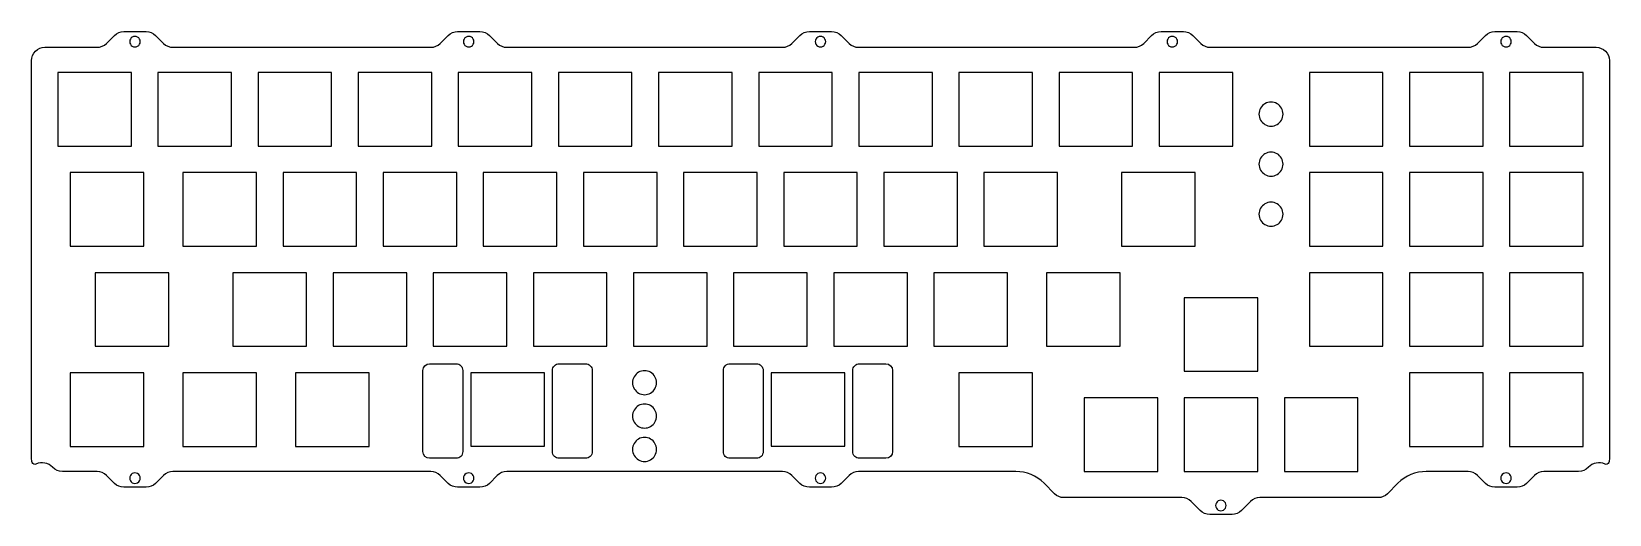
# Model space of a CAD drawing. Extents: x 0 to 300, y 0 to 92.
import ezdxf

# ---------------------------------------------------------------- set-up
doc = ezdxf.new("R2010")
doc.units = 0
doc.layers.get('0').update_dxf_attribs({"linetype": 'CONTINUOUS'})

msp = doc.modelspace()

# ---------------------------------------------------------------- linework, layer by layer
at = {"color": 7}
for points in [[(20.802838, 90.089278)], [(84.302841, 90.089278)], [(151.215974, 90.089278)], [(218.160113, 90.089278)], [(281.660113, 90.089278)], [(5.1181, 70.2349), (19.118077, 70.2349), (19.118077, 84.234888), (5.1181, 84.234888)], [(38.168077, 84.234888), (24.1681, 84.234888), (24.1681, 70.2349), (38.168077, 70.2349)], [(57.218077, 84.234888), (43.2181, 84.234888), (43.2181, 70.2349), (57.218077, 70.2349)], [(76.268077, 84.234888), (62.268089, 84.234888), (62.268089, 70.2349), (76.268077, 70.2349)], [(81.318089, 84.234888), (81.318089, 70.2349), (95.318077, 70.2349), (95.318077, 84.234888)], [(114.367371, 84.234888), (100.367386, 84.234888), (100.367386, 70.2349), (114.367371, 70.2349)], [(133.418429, 84.234888), (119.417386, 84.234888), (119.417386, 70.2349), (133.418429, 70.2349)], [(138.468089, 70.2349), (152.468077, 70.2349), (152.468077, 84.234888), (138.468089, 84.234888)], [(157.518444, 84.234888), (157.518444, 70.2349), (171.518429, 70.2349), (171.518429, 84.234888)], [(176.568444, 84.234888), (176.568444, 70.2349), (190.568429, 70.2349), (190.568429, 84.234888)], [(195.618444, 84.234888), (195.618444, 70.2349), (209.618429, 70.2349), (209.618429, 84.234888)], [(214.668444, 84.234888), (214.668444, 70.2349), (228.668429, 70.2349), (228.668429, 84.234888)], [(257.242371, 70.2349), (257.242371, 84.234888), (243.243444, 84.234888), (243.243444, 70.2349)], [(262.293444, 84.234888), (262.293444, 70.2349), (276.293429, 70.2349), (276.293429, 84.234888)], [(295.343429, 84.234888), (281.343444, 84.234888), (281.343444, 70.2349), (295.343429, 70.2349)], [(238.227415, 76.308537)], [(238.227415, 66.783537)], [(7.49935, 65.184888), (7.49935, 51.184897), (21.499327, 51.184897), (21.499327, 65.184888)], [(28.93023, 51.184897), (42.930233, 51.184897), (42.930233, 65.184888), (28.93023, 65.184888)], [(61.980223, 65.184888), (47.98023, 65.184888), (47.98023, 51.184897), (61.980223, 51.184897)], [(67.030238, 65.184888), (67.030238, 51.184897), (81.030223, 51.184897), (81.030223, 65.184888)], [(86.080238, 65.184888), (86.080238, 51.184897), (100.080223, 51.184897), (100.080223, 65.184888)], [(105.130238, 51.184897), (119.130223, 51.184897), (119.130223, 65.184888), (105.130238, 65.184888)], [(138.180223, 65.184888), (124.180238, 65.184888), (124.180238, 51.184897), (138.180223, 51.184897)], [(143.230238, 65.184888), (143.230238, 51.184897), (157.230577, 51.184897), (157.230577, 65.184888)], [(162.280238, 65.184888), (162.280238, 51.184897), (176.280577, 51.184897), (176.280577, 65.184888)], [(181.330238, 65.184888), (181.330238, 51.184897), (195.330577, 51.184897), (195.330577, 65.184888)], [(221.524327, 65.184888), (207.524339, 65.184888), (207.524339, 51.184897), (221.524327, 51.184897)], [(243.243444, 51.184897), (257.242371, 51.184897), (257.242371, 65.184888), (243.243444, 65.184888)], [(262.293444, 65.184888), (262.293444, 51.184897), (276.293429, 51.184897), (276.293429, 65.184888)], [(281.343444, 65.184888), (281.343444, 51.184897), (295.343429, 51.184897), (295.343429, 65.184888)], [(238.227415, 57.258537)], [(26.261483, 32.134897), (26.261483, 46.135245), (12.26148, 46.135245), (12.26148, 32.134897)], [(38.45523, 32.134897), (52.455233, 32.134897), (52.455233, 46.135245), (38.45523, 46.135245)], [(71.505223, 32.134897), (71.505223, 46.135245), (57.505238, 46.135245), (57.505238, 32.134897)], [(90.555223, 46.135245), (76.555238, 46.135245), (76.555238, 32.134897), (90.555223, 32.134897)], [(109.605223, 32.134897), (109.605223, 46.135245), (95.605238, 46.135245), (95.605238, 32.134897)], [(128.655223, 46.135245), (114.655238, 46.135245), (114.655238, 32.134897), (128.655223, 32.134897)], [(147.705223, 46.135245), (133.705238, 46.135245), (133.705238, 32.134897), (147.705223, 32.134897)], [(166.755577, 46.135245), (152.755238, 46.135245), (152.755238, 32.134897), (166.755577, 32.134897)], [(171.805238, 32.134897), (185.805577, 32.134897), (185.805577, 46.135245), (171.805238, 46.135245)], [(193.236136, 46.135245), (193.236136, 32.134897), (207.236473, 32.134897), (207.236473, 46.135245)], [(243.243444, 46.135245), (243.243444, 32.134897), (257.242371, 32.134897), (257.242371, 46.135245)], [(276.293429, 32.134897), (276.293429, 46.135245), (262.293444, 46.135245), (262.293444, 32.134897)], [(281.343444, 46.135245), (281.343444, 32.134897), (295.343429, 32.134897), (295.343429, 46.135245)], [(233.430577, 41.372031), (219.430238, 41.372031), (219.430238, 27.372053), (233.430577, 27.372053)], [(21.499327, 27.085245), (7.49935, 27.085245), (7.49935, 13.084897), (21.499327, 13.084897)], [(42.930233, 27.085245), (28.93023, 27.085245), (28.93023, 13.084897), (42.930233, 13.084897)], [(64.361473, 27.085245), (50.36148, 27.085245), (50.36148, 13.084897), (64.361473, 13.084897)], [(83.70085, 27.096252), (83.70085, 13.096248), (97.700835, 13.096248), (97.700835, 22.396193), (97.700835, 27.096252)], [(154.846025, 13.096248), (154.846025, 27.096252), (140.846037, 27.096252), (140.846037, 22.396193), (140.846037, 13.096248)], [(190.568429, 13.084897), (190.568429, 27.085245), (176.568444, 27.085245), (176.568444, 13.084897)], [(276.293429, 13.084897), (276.293429, 27.085245), (262.293444, 27.085245), (262.293444, 13.084897)], [(281.343444, 27.085245), (281.343444, 13.084897), (295.343429, 13.084897), (295.343429, 27.085245)], [(119.043236, 25.201094)], [(200.380238, 22.322031), (200.380238, 8.322053), (214.380577, 8.322053), (214.380577, 22.322031)], [(233.430577, 8.322053), (233.430577, 22.322031), (219.430238, 22.322031), (219.430238, 8.322053)], [(252.480577, 8.322053), (252.480577, 22.322031), (238.480238, 22.322031), (238.480238, 8.322053)], [(119.043236, 18.851094)], [(119.043236, 12.501094)], [(0.275643, 10.001179)], [(20.802838, 7.033268)], [(84.302841, 7.033268)], [(151.215974, 7.033268)], [(281.660113, 7.033268)], [(227.413307, 1.827511)]]:
    msp.add_lwpolyline(points, close=True, dxfattribs=at)
for points in [[(23.736221, 91.268047), (25.244584, 89.759695)], [(77.889978, 89.759695), (79.398334, 91.268047)], [(148.10858, 92.011997), (152.354375, 92.011997)], [(154.150425, 91.268047), (155.65878, 89.759695)], [(27.040628, 89.015745), (76.093929, 89.015745)], [(90.551378, 89.015745), (143.008122, 89.015745)], [(157.45483, 89.015745), (209.922295, 89.015745)], [(224.369003, 89.015745), (273.422295, 89.015745)], [(287.869003, 89.015745), (297.790649, 89.015745)], [(0.132292, 10.842342), (0.132292, 86.475671)], [(74.600737, 12.079137), (74.600737, 27.530803)], [(75.870737, 28.800803), (80.905932, 28.800803)], [(82.175932, 27.530803), (82.175932, 12.079137)], [(99.226037, 12.079137), (99.226037, 27.530803)], [(100.496037, 28.800803), (105.53088, 28.800803)], [(106.80088, 27.530803), (106.80088, 12.079137)], [(131.745993, 12.079137), (131.745993, 27.530803)], [(133.015995, 28.800803), (138.050839, 28.800803)], [(157.640941, 28.800803), (162.676139, 28.800803)], [(163.946139, 27.530803), (163.946139, 12.079137)], [(80.905932, 10.809137), (75.870737, 10.809137)], [(105.53088, 10.809137), (100.496037, 10.809137)], [(138.050839, 10.809137), (133.015995, 10.809137)], [(162.676139, 10.809137), (157.640941, 10.809137)], [(12.593929, 8.302421), (5.991119, 8.302421)], [(15.898336, 6.050129), (14.389973, 7.558492)], [(25.244584, 7.558492), (23.736221, 6.050129)], [(88.744584, 7.558492), (87.236231, 6.050129)], [(143.008122, 8.302421), (90.540636, 8.302421)], [(146.312528, 6.050129), (144.804172, 7.558492)], [(155.65878, 7.558492), (154.150425, 6.050129)], [(187.371612, 8.302421), (157.45483, 8.302421)], [(194.750436, 4.079909), (192.759764, 6.070581)], [(260.101051, 6.070581), (258.110379, 4.079909)], [(273.422295, 8.302421), (265.489203, 8.302421)], [(276.7267, 6.050129), (275.218345, 7.558492)], [(286.07295, 7.558492), (284.564598, 6.050129)], [(294.471804, 8.302421), (287.869003, 8.302421)], [(21.940176, 5.306174), (17.694381, 5.306174)], [(85.440179, 5.306174), (81.194383, 5.306174)], [(152.354375, 5.306174), (148.10858, 5.306174)], [(218.976345, 3.335954), (196.546486, 3.335954)], [(256.314326, 3.335954), (233.837739, 3.335954)], [(282.768545, 5.306174), (278.52275, 5.306174)], [(222.488093, 0.876334), (220.772397, 2.592025)], [(232.041687, 2.592025), (230.325991, 0.876334)]]:
    msp.add_lwpolyline(points, dxfattribs=at)
for points in [[(14.3891, 89.758827), (14.3891, 89.758827), (15.898336, 91.268047), (15.898336, 91.268047)], [(15.898336, 91.268047), (16.374677, 91.744389), (17.020733, 92.011995), (17.694381, 92.011997)], [(17.694381, 92.011997), (17.694381, 92.011997), (21.940176, 92.011997), (21.940176, 92.011997)], [(19.301695, 90.958624), (18.99171, 90.779104), (18.801425, 90.44749), (18.802853, 90.089278)], [(18.802853, 90.089278), (18.801425, 89.731066), (18.99171, 89.399452), (19.301695, 89.219933)], [(20.303995, 90.958624), (19.99401, 91.138143), (19.61168, 91.138143), (19.301695, 90.958624)], [(20.802838, 90.089278), (20.804265, 90.44749), (20.613981, 90.779104), (20.303995, 90.958624)], [(20.303995, 89.219933), (20.613981, 89.399452), (20.804265, 89.731066), (20.802838, 90.089278)], [(21.940176, 92.011997), (22.613824, 92.011995), (23.25988, 91.744389), (23.736221, 91.268047)], [(79.398334, 91.268047), (79.874675, 91.74439), (80.520734, 92.011997), (81.194383, 92.011997)], [(81.194383, 92.011997), (81.194383, 92.011997), (85.440179, 92.011997), (85.440179, 92.011997)], [(82.80284, 90.955304), (82.493439, 90.776671), (82.302839, 90.446544), (82.302839, 90.089278)], [(82.302839, 90.089278), (82.302839, 89.732012), (82.493439, 89.401885), (82.80284, 89.223252)], [(83.80284, 90.955304), (83.493439, 91.133937), (83.112241, 91.133937), (82.80284, 90.955304)], [(84.302841, 90.089278), (84.302841, 90.446544), (84.112242, 90.776671), (83.80284, 90.955304)], [(83.80284, 89.223252), (84.112242, 89.401885), (84.302841, 89.732012), (84.302841, 90.089278)], [(85.440179, 92.011997), (86.113829, 92.011997), (86.759889, 91.744391), (87.236231, 91.268047)], [(87.236231, 91.268047), (87.236231, 91.268047), (88.760692, 89.754345), (88.760692, 89.754345)], [(144.804172, 89.759695), (144.804172, 89.759695), (146.312528, 91.268047), (146.312528, 91.268047)], [(146.312528, 91.268047), (146.78887, 91.744391), (147.43493, 92.011997), (148.10858, 92.011997)], [(149.715973, 90.955304), (149.406571, 90.776671), (149.215972, 90.446544), (149.215972, 90.089278)], [(149.215972, 90.089278), (149.215972, 89.732012), (149.406571, 89.401885), (149.715973, 89.223252)], [(150.715973, 90.955304), (150.406572, 91.133937), (150.025374, 91.133937), (149.715973, 90.955304)], [(151.215974, 90.089278), (151.215974, 90.446544), (151.025375, 90.776671), (150.715973, 90.955304)], [(150.715973, 89.223252), (151.025375, 89.401885), (151.215974, 89.732012), (151.215974, 90.089278)], [(152.354375, 92.011997), (153.028025, 92.011997), (153.674083, 91.74439), (154.150425, 91.268047)], [(211.718345, 89.759695), (211.718345, 89.759695), (213.2267, 91.268047), (213.2267, 91.268047)], [(213.2267, 91.268047), (213.703042, 91.74439), (214.349101, 92.011997), (215.02275, 92.011997)], [(215.02275, 92.011997), (215.02275, 92.011997), (219.268545, 92.011997), (219.268545, 92.011997)], [(216.660112, 90.955304), (216.350711, 90.776671), (216.160112, 90.446544), (216.160112, 90.089278)], [(216.160112, 90.089278), (216.160112, 89.732012), (216.350711, 89.401885), (216.660112, 89.223252)], [(217.660113, 90.955304), (217.350712, 91.133937), (216.969513, 91.133937), (216.660112, 90.955304)], [(218.160113, 90.089278), (218.160113, 90.446544), (217.969514, 90.776671), (217.660113, 90.955304)], [(217.660113, 89.223252), (217.969514, 89.401885), (218.160113, 89.732012), (218.160113, 90.089278)], [(219.268545, 92.011997), (219.942196, 92.011997), (220.588255, 91.744391), (221.064598, 91.268047)], [(221.064598, 91.268047), (221.064598, 91.268047), (222.57295, 89.759695), (222.57295, 89.759695)], [(275.218345, 89.759695), (275.218345, 89.759695), (276.7267, 91.268047), (276.7267, 91.268047)], [(276.7267, 91.268047), (277.203042, 91.74439), (277.849101, 92.011997), (278.52275, 92.011997)], [(278.52275, 92.011997), (278.52275, 92.011997), (282.768545, 92.011997), (282.768545, 92.011997)], [(280.160112, 90.955304), (279.850711, 90.776671), (279.660112, 90.446544), (279.660112, 90.089278)], [(279.660112, 90.089278), (279.660112, 89.732012), (279.850711, 89.401885), (280.160112, 89.223252)], [(281.160113, 90.955304), (280.850712, 91.133937), (280.469513, 91.133937), (280.160112, 90.955304)], [(281.660113, 90.089278), (281.660113, 90.446544), (281.469514, 90.776671), (281.160113, 90.955304)], [(281.160113, 89.223252), (281.469514, 89.401885), (281.660113, 89.732012), (281.660113, 90.089278)], [(282.768545, 92.011997), (283.442196, 92.011997), (284.088255, 91.744391), (284.564598, 91.268047)], [(284.564598, 91.268047), (284.564598, 91.268047), (286.07295, 89.759695), (286.07295, 89.759695)], [(0.132292, 86.475671), (0.132292, 87.14932), (0.399898, 87.795379), (0.87624, 88.271722)], [(0.87624, 88.271722), (1.352583, 88.748064), (1.998642, 89.015671), (2.672292, 89.015671)], [(2.672292, 89.015671), (2.672292, 89.015671), (12.592182, 89.014877), (12.592182, 89.014877)], [(12.592182, 89.014877), (13.266133, 89.014647), (13.912546, 89.282272), (14.3891, 89.758827)], [(19.301695, 89.219933), (19.61168, 89.040413), (19.99401, 89.040413), (20.303995, 89.219933)], [(25.244584, 89.759695), (25.720924, 89.283353), (26.366981, 89.015747), (27.040628, 89.015745)], [(76.093929, 89.015745), (76.767578, 89.015745), (77.413637, 89.283352), (77.889978, 89.759695)], [(82.80284, 89.223252), (83.112241, 89.044619), (83.493439, 89.044619), (83.80284, 89.223252)], [(88.760692, 89.754345), (89.236591, 89.281276), (89.880353, 89.015745), (90.551378, 89.015745)], [(143.008122, 89.015745), (143.681772, 89.015745), (144.32783, 89.283352), (144.804172, 89.759695)], [(149.715973, 89.223252), (150.025374, 89.044619), (150.406572, 89.044619), (150.715973, 89.223252)], [(155.65878, 89.759695), (156.135122, 89.283352), (156.781181, 89.015745), (157.45483, 89.015745)], [(209.922295, 89.015745), (210.595945, 89.015745), (211.242003, 89.283352), (211.718345, 89.759695)], [(216.660112, 89.223252), (216.969513, 89.044619), (217.350712, 89.044619), (217.660113, 89.223252)], [(222.57295, 89.759695), (223.049293, 89.283352), (223.695352, 89.015745), (224.369003, 89.015745)], [(273.422295, 89.015745), (274.095945, 89.015745), (274.742003, 89.283352), (275.218345, 89.759695)], [(280.160112, 89.223252), (280.469513, 89.044619), (280.850712, 89.044619), (281.160113, 89.223252)], [(286.07295, 89.759695), (286.549293, 89.283352), (287.195352, 89.015745), (287.869003, 89.015745)], [(297.790649, 89.015745), (299.193452, 89.015745), (300.330649, 87.878548), (300.330649, 86.475745)], [(300.330649, 86.475745), (300.330649, 86.475745), (300.330649, 10.842421), (300.330649, 10.842421)], [(234.798415, 78.288272), (234.091124, 77.879917), (233.655415, 77.125247), (233.655415, 76.308537)], [(237.084415, 78.288272), (236.377124, 78.696626), (235.505706, 78.696626), (234.798415, 78.288272)], [(238.227415, 76.308537), (238.227415, 77.125247), (237.791706, 77.879917), (237.084415, 78.288272)], [(233.655415, 76.308537), (233.655415, 75.491828), (234.091124, 74.737158), (234.798415, 74.328803)], [(237.084415, 74.328803), (237.791706, 74.737158), (238.227415, 75.491828), (238.227415, 76.308537)], [(234.798415, 74.328803), (235.505706, 73.920449), (236.377124, 73.920449), (237.084415, 74.328803)], [(237.084415, 68.763272), (236.377124, 69.171626), (235.505706, 69.171626), (234.798415, 68.763272)], [(234.798415, 68.763272), (234.091124, 68.354917), (233.655415, 67.600247), (233.655415, 66.783537)], [(233.655415, 66.783537), (233.655415, 65.966828), (234.091124, 65.212158), (234.798415, 64.803803)], [(238.227415, 66.783537), (238.227415, 67.600247), (237.791706, 68.354917), (237.084415, 68.763272)], [(237.084415, 64.803803), (237.791706, 65.212158), (238.227415, 65.966828), (238.227415, 66.783537)], [(234.798415, 64.803803), (235.505706, 64.395449), (236.377124, 64.395449), (237.084415, 64.803803)], [(234.798415, 59.238272), (234.091124, 58.829917), (233.655415, 58.075247), (233.655415, 57.258537)], [(233.655415, 57.258537), (233.655415, 56.441828), (234.091124, 55.687158), (234.798415, 55.278803)], [(237.084415, 59.238272), (236.377124, 59.646626), (235.505706, 59.646626), (234.798415, 59.238272)], [(238.227415, 57.258537), (238.227415, 58.075247), (237.791706, 58.829917), (237.084415, 59.238272)], [(237.084415, 55.278803), (237.791706, 55.687158), (238.227415, 56.441828), (238.227415, 57.258537)], [(234.798415, 55.278803), (235.505706, 54.870449), (236.377124, 54.870449), (237.084415, 55.278803)], [(74.600737, 27.530803), (74.600737, 28.232205), (75.169335, 28.800803), (75.870737, 28.800803)], [(80.905932, 28.800803), (81.242757, 28.800803), (81.565786, 28.667), (81.803958, 28.428829)], [(81.803958, 28.428829), (82.042129, 28.190658), (82.175932, 27.867628), (82.175932, 27.530803)], [(99.226037, 27.530803), (99.226037, 27.867628), (99.35984, 28.190658), (99.598011, 28.428829)], [(99.598011, 28.428829), (99.836182, 28.667), (100.159212, 28.800803), (100.496037, 28.800803)], [(105.53088, 28.800803), (105.867705, 28.800803), (106.190735, 28.667), (106.428906, 28.428829)], [(106.428906, 28.428829), (106.667077, 28.190658), (106.80088, 27.867628), (106.80088, 27.530803)], [(115.614236, 27.180828), (114.906945, 26.772474), (114.471236, 26.017803), (114.471236, 25.201094)], [(117.900236, 27.180828), (117.192945, 27.589183), (116.321527, 27.589183), (115.614236, 27.180828)], [(119.043236, 25.201094), (119.043236, 26.017803), (118.607527, 26.772474), (117.900236, 27.180828)], [(131.745993, 27.530803), (131.745993, 27.867629), (131.879796, 28.190659), (132.117968, 28.42883)], [(132.117968, 28.42883), (132.35614, 28.667001), (132.67917, 28.800804), (133.015995, 28.800803)], [(138.050839, 28.800803), (138.387664, 28.800803), (138.710693, 28.667), (138.948864, 28.428829)], [(138.948864, 28.428829), (139.187036, 28.190658), (139.320839, 27.867628), (139.320839, 27.530803)], [(139.320839, 27.530803), (139.320839, 27.530803), (139.320839, 12.079137), (139.320839, 12.079137)], [(156.370941, 27.530803), (156.370941, 27.867628), (156.504744, 28.190658), (156.742915, 28.428829)], [(156.370941, 12.079137), (156.370941, 12.079137), (156.370941, 27.530803), (156.370941, 27.530803)], [(156.742915, 28.428829), (156.981086, 28.667), (157.304116, 28.800803), (157.640941, 28.800803)], [(162.676139, 28.800803), (163.37754, 28.800803), (163.946139, 28.232205), (163.946139, 27.530803)], [(114.471236, 25.201094), (114.471236, 24.384385), (114.906945, 23.629715), (115.614236, 23.22136)], [(117.900236, 23.22136), (118.607527, 23.629715), (119.043236, 24.384385), (119.043236, 25.201094)], [(115.614236, 23.22136), (116.321527, 22.813005), (117.192945, 22.813005), (117.900236, 23.22136)], [(117.900236, 20.830828), (117.192945, 21.239183), (116.321527, 21.239183), (115.614236, 20.830828)], [(115.614236, 20.830828), (114.906945, 20.422474), (114.471236, 19.667803), (114.471236, 18.851094)], [(114.471236, 18.851094), (114.471236, 18.034385), (114.906945, 17.279715), (115.614236, 16.87136)], [(119.043236, 18.851094), (119.043236, 19.667803), (118.607527, 20.422474), (117.900236, 20.830828)], [(117.900236, 16.87136), (118.607527, 17.279715), (119.043236, 18.034385), (119.043236, 18.851094)], [(115.614236, 16.87136), (116.321527, 16.463005), (117.192945, 16.463005), (117.900236, 16.87136)], [(75.870737, 10.809137), (75.169335, 10.809137), (74.600737, 11.377735), (74.600737, 12.079137)], [(82.175932, 12.079137), (82.175932, 11.742312), (82.042129, 11.419282), (81.803958, 11.181111)], [(99.598011, 11.181111), (99.35984, 11.419282), (99.226037, 11.742312), (99.226037, 12.079137)], [(106.80088, 12.079137), (106.80088, 11.742312), (106.667077, 11.419282), (106.428906, 11.181111)], [(115.614236, 14.480828), (114.906945, 14.072474), (114.471236, 13.317803), (114.471236, 12.501094)], [(114.471236, 12.501094), (114.471236, 11.684385), (114.906945, 10.929715), (115.614236, 10.52136)], [(117.900236, 14.480828), (117.192945, 14.889183), (116.321527, 14.889183), (115.614236, 14.480828)], [(119.043236, 12.501094), (119.043236, 13.317803), (118.607527, 14.072474), (117.900236, 14.480828)], [(117.900236, 10.52136), (118.607527, 10.929715), (119.043236, 11.684385), (119.043236, 12.501094)], [(132.117968, 11.18111), (131.879796, 11.419281), (131.745993, 11.742311), (131.745993, 12.079137)], [(139.320839, 12.079137), (139.320839, 11.742312), (139.187036, 11.419282), (138.948864, 11.181111)], [(156.742915, 11.181111), (156.504744, 11.419282), (156.370941, 11.742312), (156.370941, 12.079137)], [(163.946139, 12.079137), (163.946139, 11.377735), (163.37754, 10.809137), (162.676139, 10.809137)], [(0.275643, 10.001099), (0.180758, 10.271422), (0.132291, 10.55585), (0.132292, 10.842342)], [(0.557236, 9.701495), (0.425328, 9.757235), (0.323073, 9.86606), (0.275643, 10.001179)], [(0.968401, 9.708444), (0.838452, 9.648279), (0.689145, 9.645756), (0.557236, 9.701495)], [(4.145254, 9.097626), (3.327549, 9.962683), (2.048595, 10.208589), (0.968401, 9.708444)], [(5.991119, 8.302421), (5.292668, 8.302427), (4.625039, 8.590043), (4.145254, 9.097626)], [(81.803958, 11.181111), (81.565786, 10.94294), (81.242757, 10.809137), (80.905932, 10.809137)], [(100.496037, 10.809137), (100.159212, 10.809137), (99.836182, 10.94294), (99.598011, 11.181111)], [(106.428906, 11.181111), (106.190735, 10.94294), (105.867705, 10.809137), (105.53088, 10.809137)], [(115.614236, 10.52136), (116.321527, 10.113005), (117.192945, 10.113005), (117.900236, 10.52136)], [(133.015995, 10.809137), (132.67917, 10.809136), (132.35614, 10.942939), (132.117968, 11.18111)], [(138.948864, 11.181111), (138.710693, 10.94294), (138.387664, 10.809137), (138.050839, 10.809137)], [(157.640941, 10.809137), (157.304116, 10.809137), (156.981086, 10.94294), (156.742915, 11.181111)], [(296.317669, 9.097626), (295.837884, 8.590043), (295.170255, 8.302427), (294.471804, 8.302421)], [(299.49452, 9.708444), (298.414327, 10.208589), (297.135374, 9.962683), (296.317669, 9.097626)], [(299.905692, 9.70149), (299.773781, 9.64575), (299.624471, 9.648275), (299.49452, 9.708444)], [(300.18729, 10.001179), (300.139861, 9.866057), (300.037603, 9.75723), (299.905692, 9.70149)], [(300.330649, 10.842421), (300.330647, 10.555929), (300.282177, 10.271501), (300.18729, 10.001179)], [(14.389973, 7.558492), (13.913629, 8.034826), (13.267573, 8.302425), (12.593929, 8.302421)], [(17.694381, 5.306174), (17.020732, 5.306177), (16.374676, 5.573786), (15.898336, 6.050129)], [(19.301695, 7.902613), (18.99171, 7.723094), (18.801425, 7.39148), (18.802853, 7.033268)], [(18.802853, 7.033268), (18.801425, 6.675056), (18.99171, 6.343442), (19.301695, 6.163922)], [(20.303995, 7.902613), (19.99401, 8.082133), (19.61168, 8.082133), (19.301695, 7.902613)], [(19.301695, 6.163922), (19.61168, 5.984403), (19.99401, 5.984403), (20.303995, 6.163922)], [(20.802838, 7.033268), (20.804265, 7.39148), (20.613981, 7.723094), (20.303995, 7.902613)], [(20.303995, 6.163922), (20.613981, 6.343442), (20.804265, 6.675056), (20.802838, 7.033268)], [(23.736221, 6.050129), (23.259881, 5.573786), (22.613825, 5.306177), (21.940176, 5.306174)], [(27.040628, 8.302421), (26.366984, 8.302425), (25.720928, 8.034826), (25.244584, 7.558492)], [(76.093929, 8.302421), (76.093929, 8.302421), (27.040628, 8.302421), (27.040628, 8.302421)], [(77.889978, 7.558492), (77.413633, 8.034827), (76.767575, 8.302426), (76.093929, 8.302421)], [(79.398334, 6.050129), (79.398334, 6.050129), (77.889978, 7.558492), (77.889978, 7.558492)], [(81.194383, 5.306174), (80.520733, 5.306176), (79.874675, 5.573785), (79.398334, 6.050129)], [(82.80284, 7.899294), (82.493439, 7.720661), (82.302839, 7.390534), (82.302839, 7.033268)], [(82.302839, 7.033268), (82.302839, 6.676002), (82.493439, 6.345875), (82.80284, 6.167242)], [(83.80284, 7.899294), (83.493439, 8.077927), (83.112241, 8.077927), (82.80284, 7.899294)], [(82.80284, 6.167242), (83.112241, 5.988609), (83.493439, 5.988609), (83.80284, 6.167242)], [(84.302841, 7.033268), (84.302841, 7.390534), (84.112242, 7.720661), (83.80284, 7.899294)], [(83.80284, 6.167242), (84.112242, 6.345875), (84.302841, 6.676002), (84.302841, 7.033268)], [(87.236231, 6.050129), (86.75989, 5.573784), (86.11383, 5.306175), (85.440179, 5.306174)], [(90.540636, 8.302421), (89.866989, 8.302427), (89.22093, 8.034828), (88.744584, 7.558492)], [(144.804172, 7.558492), (144.327827, 8.034827), (143.681769, 8.302426), (143.008122, 8.302421)], [(148.10858, 5.306174), (147.434929, 5.306175), (146.788869, 5.573784), (146.312528, 6.050129)], [(149.715973, 7.899294), (149.406571, 7.720661), (149.215972, 7.390534), (149.215972, 7.033268)], [(149.215972, 7.033268), (149.215972, 6.676002), (149.406571, 6.345875), (149.715973, 6.167242)], [(150.715973, 7.899294), (150.406572, 8.077927), (150.025374, 8.077927), (149.715973, 7.899294)], [(149.715973, 6.167242), (150.025374, 5.988609), (150.406572, 5.988609), (150.715973, 6.167242)], [(151.215974, 7.033268), (151.215974, 7.390534), (151.025375, 7.720661), (150.715973, 7.899294)], [(150.715973, 6.167242), (151.025375, 6.345875), (151.215974, 6.676002), (151.215974, 7.033268)], [(154.150425, 6.050129), (153.674084, 5.573785), (153.028026, 5.306176), (152.354375, 5.306174)], [(157.45483, 8.302421), (156.781184, 8.302426), (156.135126, 8.034827), (155.65878, 7.558492)], [(192.759764, 6.070581), (191.330736, 7.499606), (189.39256, 8.302423), (187.371612, 8.302421)], [(265.489203, 8.302421), (263.468255, 8.302423), (261.530079, 7.499606), (260.101051, 6.070581)], [(275.218345, 7.558492), (274.742, 8.034827), (274.095942, 8.302426), (273.422295, 8.302421)], [(278.52275, 5.306174), (277.8491, 5.306176), (277.203041, 5.573785), (276.7267, 6.050129)], [(280.160112, 7.899294), (279.850711, 7.720661), (279.660112, 7.390534), (279.660112, 7.033268)], [(279.660112, 7.033268), (279.660112, 6.676002), (279.850711, 6.345875), (280.160112, 6.167242)], [(281.160113, 7.899294), (280.850712, 8.077927), (280.469513, 8.077927), (280.160112, 7.899294)], [(280.160112, 6.167242), (280.469513, 5.988609), (280.850712, 5.988609), (281.160113, 6.167242)], [(281.660113, 7.033268), (281.660113, 7.390534), (281.469514, 7.720661), (281.160113, 7.899294)], [(281.160113, 6.167242), (281.469514, 6.345875), (281.660113, 6.676002), (281.660113, 7.033268)], [(284.564598, 6.050129), (284.088256, 5.573784), (283.442197, 5.306175), (282.768545, 5.306174)], [(287.869003, 8.302421), (287.195355, 8.302427), (286.549296, 8.034828), (286.07295, 7.558492)], [(196.546486, 3.335954), (195.872836, 3.335956), (195.226777, 3.603565), (194.750436, 4.079909)], [(220.772397, 2.592025), (220.296051, 3.06836), (219.649992, 3.33596), (218.976345, 3.335954)], [(233.837739, 3.335954), (233.164092, 3.33596), (232.518033, 3.06836), (232.041687, 2.592025)], [(258.110379, 4.079909), (257.634037, 3.603564), (256.987978, 3.335955), (256.314326, 3.335954)], [(224.284143, 0.132379), (223.610493, 0.132381), (222.964434, 0.39999), (222.488093, 0.876334)], [(228.529938, 0.132379), (228.529938, 0.132379), (224.284143, 0.132379), (224.284143, 0.132379)], [(225.913306, 2.693537), (225.603904, 2.514905), (225.413305, 2.184777), (225.413305, 1.827511)], [(225.413305, 1.827511), (225.413305, 1.470246), (225.603904, 1.140118), (225.913306, 0.961486)], [(226.913306, 2.693537), (226.603905, 2.87217), (226.222707, 2.87217), (225.913306, 2.693537)], [(225.913306, 0.961486), (226.222707, 0.782853), (226.603905, 0.782853), (226.913306, 0.961486)], [(227.413307, 1.827511), (227.413307, 2.184777), (227.222708, 2.514905), (226.913306, 2.693537)], [(226.913306, 0.961486), (227.222708, 1.140118), (227.413307, 1.470246), (227.413307, 1.827511)], [(230.325991, 0.876334), (229.849649, 0.399989), (229.20359, 0.13238), (228.529938, 0.132379)]]:
    msp.add_open_spline(points, degree=3, dxfattribs=at)

doc.saveas('drawing.dxf')
